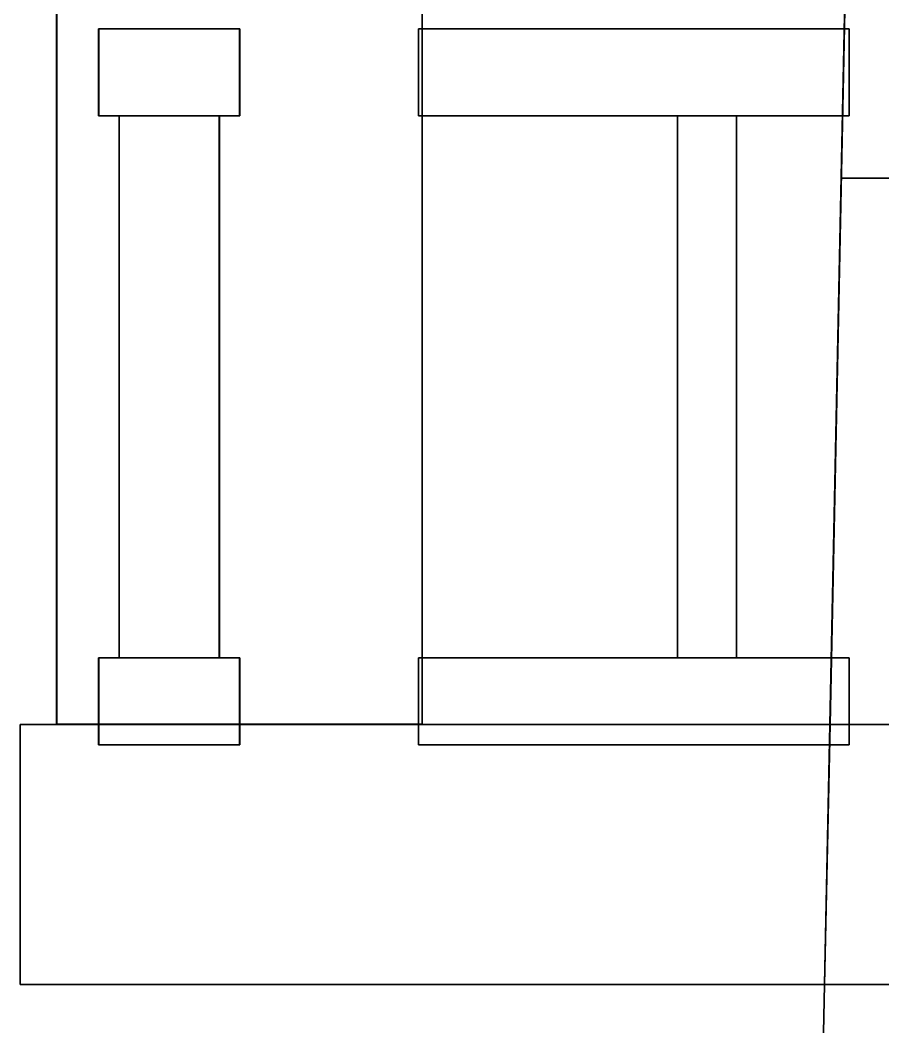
# Model space of a CAD drawing. Header units: metres. Extents: x -14.1 to 14.1, y -13.2 to 13.2.
# Drawn here: x -14.07 to -12.863, y -2.195 to -0.787 of the extents above; entities that cross this region are included whole.
import ezdxf

# ---------------------------------------------------------------- set-up
doc = ezdxf.new("R2010")
doc.units = ezdxf.units.M

msp = doc.modelspace()

# ---------------------------------------------------------------- linework, layer by layer
at = {"layer": 'balcrail', "color": 23}
for points in [[(-13.5078, -1.77199, 14.2724), (-13.5078, -0.73239, 14.2724), (-14.0194, -0.73239, 14.2725), (-14.0194, -1.77199, 14.2725)], [(-14.0194, -1.77199, 14.2725), (-14.0194, -0.73239, 14.2725), (-14.0194, -0.73239, 13.7609), (-14.0194, -1.77199, 13.7609)], [(-14.0194, -1.77199, 13.7609), (-14.0194, -0.73239, 13.7609), (-13.5078, -0.73239, 13.7608), (-13.5078, -1.77199, 13.7608)], [(-14.0193, -1.77199, 16.7053), (-14.0193, -0.73239, 16.7053), (-13.5077, -0.73239, 16.7053), (-13.5077, -1.77199, 16.7053)], [(-14.0193, -1.77199, 17.2169), (-14.0193, -0.73239, 17.2169), (-14.0193, -0.73239, 16.7053), (-14.0193, -1.77199, 16.7053)], [(-13.5077, -1.77199, 17.2169), (-13.5077, -0.73239, 17.2169), (-14.0193, -0.73239, 17.2169), (-14.0193, -1.77199, 17.2169)], [(-13.5078, -1.77199, 13.7608), (-13.5078, -0.73239, 13.7608), (-13.5078, -0.73239, 14.2724), (-13.5078, -1.77199, 14.2724)], [(-13.5077, -1.77199, 16.7053), (-13.5077, -0.73239, 16.7053), (-13.5077, -0.73239, 17.2169), (-13.5077, -1.77199, 17.2169)], [(-13.9605, -0.798985, 16.1026), (-13.9606, -0.798985, 16.7053), (-13.7634, -0.798985, 16.7053), (-13.7633, -0.798985, 16.1026)], [(-13.7634, -0.920722, 16.7053), (-13.7634, -0.798985, 16.7053), (-13.9606, -0.798985, 16.7053), (-13.9606, -0.920722, 16.7053)], [(-13.9605, -0.920722, 16.1026), (-13.9606, -0.920722, 16.7053), (-13.9606, -0.798985, 16.7053), (-13.9605, -0.798985, 16.1026)], [(-13.7633, -0.798985, 16.1026), (-13.7633, -0.798985, 15.6935), (-13.9605, -0.798985, 15.6934), (-13.9605, -0.798985, 16.1026)], [(-13.9605, -0.798985, 16.1026), (-13.9605, -0.798985, 15.6934), (-13.9605, -0.920722, 15.6934), (-13.9605, -0.920722, 16.1026)], [(-13.7633, -0.798985, 15.6935), (-13.7632, -0.798985, 15.2843), (-13.9605, -0.798985, 15.2843), (-13.9605, -0.798985, 15.6934)], [(-13.9605, -0.798985, 15.6934), (-13.9605, -0.798985, 15.2843), (-13.9605, -0.920722, 15.2843), (-13.9605, -0.920722, 15.6934)], [(-13.7632, -0.798985, 15.2843), (-13.7632, -0.798985, 14.8752), (-13.9604, -0.798985, 14.8752), (-13.9605, -0.798985, 15.2843)], [(-13.9605, -0.798985, 15.2843), (-13.9604, -0.798985, 14.8752), (-13.9604, -0.920722, 14.8752), (-13.9605, -0.920722, 15.2843)], [(-13.7632, -0.798985, 14.8752), (-13.7632, -0.798985, 14.2725), (-13.9604, -0.798985, 14.2725), (-13.9604, -0.798985, 14.8752)], [(-13.9604, -0.798985, 14.8752), (-13.9604, -0.798985, 14.2725), (-13.9604, -0.920722, 14.2725), (-13.9604, -0.920722, 14.8752)], [(-13.9604, -0.920722, 14.2725), (-13.9604, -0.798985, 14.2725), (-13.7632, -0.798985, 14.2725), (-13.7632, -0.920722, 14.2725)], [(-13.7633, -0.798985, 16.1026), (-13.7634, -0.798985, 16.7053), (-13.7634, -0.920722, 16.7053), (-13.7633, -0.920722, 16.1026)], [(-13.7633, -0.920722, 16.1026), (-13.7633, -0.920722, 15.6935), (-13.7633, -0.798985, 15.6935), (-13.7633, -0.798985, 16.1026)], [(-13.7633, -0.920722, 15.6935), (-13.7632, -0.920722, 15.2843), (-13.7632, -0.798985, 15.2843), (-13.7633, -0.798985, 15.6935)], [(-13.7632, -0.920722, 15.2843), (-13.7632, -0.920722, 14.8752), (-13.7632, -0.798985, 14.8752), (-13.7632, -0.798985, 15.2843)], [(-13.7632, -0.920722, 14.8752), (-13.7632, -0.920722, 14.2725), (-13.7632, -0.798985, 14.2725), (-13.7632, -0.798985, 14.8752)], [(-12.9103, -0.798985, 14.022), (-13.513, -0.798985, 14.022), (-13.513, -0.920722, 14.022), (-12.9103, -0.920722, 14.022)], [(-12.9103, -0.798985, 13.8247), (-13.513, -0.798985, 13.8248), (-13.513, -0.798985, 14.022), (-12.9103, -0.798985, 14.022)], [(-13.513, -0.920722, 14.022), (-13.513, -0.798985, 14.022), (-13.513, -0.798985, 13.8248), (-13.513, -0.920722, 13.8248)], [(-12.9103, -0.920722, 13.8247), (-13.513, -0.920722, 13.8248), (-13.513, -0.798985, 13.8248), (-12.9103, -0.798985, 13.8247)], [(-12.9102, -0.798985, 17.153), (-13.5129, -0.798985, 17.153), (-13.5129, -0.920722, 17.153), (-12.9102, -0.920722, 17.153)], [(-12.9102, -0.798985, 16.9558), (-13.5129, -0.798985, 16.9558), (-13.5129, -0.798985, 17.153), (-12.9102, -0.798985, 17.153)], [(-12.9102, -0.920722, 16.9558), (-13.5129, -0.920722, 16.9558), (-13.5129, -0.798985, 16.9558), (-12.9102, -0.798985, 16.9558)], [(-13.5129, -0.920722, 17.153), (-13.5129, -0.798985, 17.153), (-13.5129, -0.798985, 16.9558), (-13.5129, -0.920722, 16.9558)], [(-12.9103, -0.920722, 13.8247), (-12.9103, -0.798985, 13.8247), (-12.9103, -0.798985, 14.022), (-12.9103, -0.920722, 14.022)], [(-12.9102, -0.920722, 16.9558), (-12.9102, -0.798985, 16.9558), (-12.9102, -0.798985, 17.153), (-12.9102, -0.920722, 17.153)], [(-13.9606, -0.920722, 16.7053), (-13.9321, -0.920722, 16.3428), (-13.7917, -0.920722, 16.3428), (-13.7634, -0.920722, 16.7053)], [(-13.9605, -0.920722, 16.1026), (-13.9321, -0.920722, 16.2601), (-13.9321, -0.920722, 16.3428), (-13.9606, -0.920722, 16.7053)], [(-13.7633, -0.920722, 16.1026), (-13.7917, -0.920722, 16.2601), (-13.9321, -0.920722, 16.2601), (-13.9605, -0.920722, 16.1026)], [(-13.9605, -0.920722, 16.1026), (-13.9321, -0.920722, 15.9365), (-13.7917, -0.920722, 15.9365), (-13.7633, -0.920722, 16.1026)], [(-13.9605, -0.920722, 15.6934), (-13.9321, -0.920722, 15.8538), (-13.9321, -0.920722, 15.9365), (-13.9605, -0.920722, 16.1026)], [(-13.7633, -0.920722, 15.6935), (-13.7917, -0.920722, 15.8538), (-13.9321, -0.920722, 15.8538), (-13.9605, -0.920722, 15.6934)], [(-13.9605, -0.920722, 15.6934), (-13.9321, -0.920722, 15.5302), (-13.7917, -0.920722, 15.5302), (-13.7633, -0.920722, 15.6935)], [(-13.9605, -0.920722, 15.2843), (-13.9321, -0.920722, 15.4476), (-13.9321, -0.920722, 15.5302), (-13.9605, -0.920722, 15.6934)], [(-13.7632, -0.920722, 15.2843), (-13.7917, -0.920722, 15.4476), (-13.9321, -0.920722, 15.4476), (-13.9605, -0.920722, 15.2843)], [(-13.9605, -0.920722, 15.2843), (-13.932, -0.920722, 15.1239), (-13.7916, -0.920722, 15.124), (-13.7632, -0.920722, 15.2843)], [(-13.9604, -0.920722, 14.8752), (-13.932, -0.920722, 15.0413), (-13.932, -0.920722, 15.1239), (-13.9605, -0.920722, 15.2843)], [(-13.7632, -0.920722, 14.8752), (-13.7916, -0.920722, 15.0413), (-13.932, -0.920722, 15.0413), (-13.9604, -0.920722, 14.8752)], [(-13.9604, -0.920722, 14.8752), (-13.932, -0.920722, 14.7177), (-13.7916, -0.920722, 14.7177), (-13.7632, -0.920722, 14.8752)], [(-13.9604, -0.920722, 14.2725), (-13.932, -0.920722, 14.635), (-13.932, -0.920722, 14.7177), (-13.9604, -0.920722, 14.8752)], [(-13.7632, -0.920722, 14.2725), (-13.7916, -0.920722, 14.635), (-13.932, -0.920722, 14.635), (-13.9604, -0.920722, 14.2725)], [(-13.9321, -0.920722, 16.2601), (-13.9321, -1.67892, 16.2601), (-13.9321, -1.67892, 16.3428), (-13.9321, -0.920722, 16.3428)], [(-13.9321, -0.920722, 16.3428), (-13.9321, -1.67892, 16.3428), (-13.7917, -1.67892, 16.3428), (-13.7917, -0.920722, 16.3428)], [(-13.7917, -0.920722, 16.2601), (-13.7917, -1.67892, 16.2601), (-13.9321, -1.67892, 16.2601), (-13.9321, -0.920722, 16.2601)], [(-13.9321, -0.920722, 15.8538), (-13.9321, -1.67892, 15.8538), (-13.9321, -1.67892, 15.9365), (-13.9321, -0.920722, 15.9365)], [(-13.9321, -0.920722, 15.9365), (-13.9321, -1.67892, 15.9365), (-13.7917, -1.67892, 15.9365), (-13.7917, -0.920722, 15.9365)], [(-13.7917, -0.920722, 15.8538), (-13.7917, -1.67892, 15.8538), (-13.9321, -1.67892, 15.8538), (-13.9321, -0.920722, 15.8538)], [(-13.9321, -0.920722, 15.4476), (-13.9321, -1.67892, 15.4476), (-13.9321, -1.67892, 15.5302), (-13.9321, -0.920722, 15.5302)], [(-13.9321, -0.920722, 15.5302), (-13.9321, -1.67892, 15.5302), (-13.7917, -1.67892, 15.5302), (-13.7917, -0.920722, 15.5302)], [(-13.7917, -0.920722, 15.4476), (-13.7917, -1.67892, 15.4476), (-13.9321, -1.67892, 15.4476), (-13.9321, -0.920722, 15.4476)], [(-13.932, -0.920722, 15.0413), (-13.932, -1.67892, 15.0413), (-13.932, -1.67892, 15.1239), (-13.932, -0.920722, 15.1239)], [(-13.932, -0.920722, 15.1239), (-13.932, -1.67892, 15.1239), (-13.7916, -1.67892, 15.124), (-13.7916, -0.920722, 15.124)], [(-13.7916, -0.920722, 15.0413), (-13.7916, -1.67892, 15.0413), (-13.932, -1.67892, 15.0413), (-13.932, -0.920722, 15.0413)], [(-13.932, -0.920722, 14.635), (-13.932, -1.67892, 14.635), (-13.932, -1.67892, 14.7177), (-13.932, -0.920722, 14.7177)], [(-13.932, -0.920722, 14.7177), (-13.932, -1.67892, 14.7177), (-13.7916, -1.67892, 14.7177), (-13.7916, -0.920722, 14.7177)], [(-13.7916, -0.920722, 14.635), (-13.7916, -1.67892, 14.635), (-13.932, -1.67892, 14.635), (-13.932, -0.920722, 14.635)], [(-13.7634, -0.920722, 16.7053), (-13.7917, -0.920722, 16.3428), (-13.7917, -0.920722, 16.2601), (-13.7633, -0.920722, 16.1026)], [(-13.7917, -0.920722, 16.3428), (-13.7917, -1.67892, 16.3428), (-13.7917, -1.67892, 16.2601), (-13.7917, -0.920722, 16.2601)], [(-13.7633, -0.920722, 16.1026), (-13.7917, -0.920722, 15.9365), (-13.7917, -0.920722, 15.8538), (-13.7633, -0.920722, 15.6935)], [(-13.7917, -0.920722, 15.9365), (-13.7917, -1.67892, 15.9365), (-13.7917, -1.67892, 15.8538), (-13.7917, -0.920722, 15.8538)], [(-13.7633, -0.920722, 15.6935), (-13.7917, -0.920722, 15.5302), (-13.7917, -0.920722, 15.4476), (-13.7632, -0.920722, 15.2843)], [(-13.7917, -0.920722, 15.5302), (-13.7917, -1.67892, 15.5302), (-13.7917, -1.67892, 15.4476), (-13.7917, -0.920722, 15.4476)], [(-13.7632, -0.920722, 15.2843), (-13.7916, -0.920722, 15.124), (-13.7916, -0.920722, 15.0413), (-13.7632, -0.920722, 14.8752)], [(-13.7916, -0.920722, 15.124), (-13.7916, -1.67892, 15.124), (-13.7916, -1.67892, 15.0413), (-13.7916, -0.920722, 15.0413)], [(-13.7632, -0.920722, 14.8752), (-13.7916, -0.920722, 14.7177), (-13.7916, -0.920722, 14.635), (-13.7632, -0.920722, 14.2725)], [(-13.7916, -0.920722, 14.7177), (-13.7916, -1.67892, 14.7177), (-13.7916, -1.67892, 14.635), (-13.7916, -0.920722, 14.635)], [(-13.513, -0.920722, 13.8248), (-13.1505, -0.920722, 13.8532), (-13.1505, -0.920722, 13.9936), (-13.513, -0.920722, 14.022)], [(-13.513, -0.920722, 14.022), (-13.1505, -0.920722, 13.9936), (-13.0678, -0.920722, 13.9936), (-12.9103, -0.920722, 14.022)], [(-12.9103, -0.920722, 13.8247), (-13.0678, -0.920722, 13.8531), (-13.1505, -0.920722, 13.8532), (-13.513, -0.920722, 13.8248)], [(-13.5129, -0.920722, 17.153), (-13.1504, -0.920722, 17.1246), (-13.0677, -0.920722, 17.1246), (-12.9102, -0.920722, 17.153)], [(-12.9102, -0.920722, 16.9558), (-13.0677, -0.920722, 16.9842), (-13.1504, -0.920722, 16.9842), (-13.5129, -0.920722, 16.9558)], [(-13.5129, -0.920722, 16.9558), (-13.1504, -0.920722, 16.9842), (-13.1504, -0.920722, 17.1246), (-13.5129, -0.920722, 17.153)], [(-13.1505, -0.920722, 13.9936), (-13.1505, -1.67892, 13.9936), (-13.0678, -1.67892, 13.9936), (-13.0678, -0.920722, 13.9936)], [(-13.1505, -0.920722, 13.8532), (-13.1505, -1.67892, 13.8532), (-13.1505, -1.67892, 13.9936), (-13.1505, -0.920722, 13.9936)], [(-13.0678, -0.920722, 13.8531), (-13.0678, -1.67892, 13.8531), (-13.1505, -1.67892, 13.8532), (-13.1505, -0.920722, 13.8532)], [(-13.1504, -0.920722, 16.9842), (-13.1504, -1.67892, 16.9842), (-13.1504, -1.67892, 17.1246), (-13.1504, -0.920722, 17.1246)], [(-13.1504, -0.920722, 17.1246), (-13.1504, -1.67892, 17.1246), (-13.0677, -1.67892, 17.1246), (-13.0677, -0.920722, 17.1246)], [(-13.0677, -0.920722, 16.9842), (-13.0677, -1.67892, 16.9842), (-13.1504, -1.67892, 16.9842), (-13.1504, -0.920722, 16.9842)], [(-13.0678, -0.920722, 13.9936), (-13.0678, -1.67892, 13.9936), (-13.0678, -1.67892, 13.8531), (-13.0678, -0.920722, 13.8531)], [(-12.9103, -0.920722, 14.022), (-13.0678, -0.920722, 13.9936), (-13.0678, -0.920722, 13.8531), (-12.9103, -0.920722, 13.8247)], [(-13.0677, -0.920722, 17.1246), (-13.0677, -1.67892, 17.1246), (-13.0677, -1.67892, 16.9842), (-13.0677, -0.920722, 16.9842)], [(-12.9102, -0.920722, 17.153), (-13.0677, -0.920722, 17.1246), (-13.0677, -0.920722, 16.9842), (-12.9102, -0.920722, 16.9558)], [(-13.9606, -1.67892, 16.7053), (-13.9321, -1.67892, 16.3428), (-13.9321, -1.67892, 16.2601), (-13.9605, -1.67892, 16.1026)], [(-13.9605, -1.80061, 16.1026), (-13.9606, -1.80061, 16.7053), (-13.9606, -1.67892, 16.7053), (-13.9605, -1.67892, 16.1026)], [(-13.7634, -1.80061, 16.7053), (-13.7634, -1.67892, 16.7053), (-13.9606, -1.67892, 16.7053), (-13.9606, -1.80061, 16.7053)], [(-13.7634, -1.67892, 16.7053), (-13.7917, -1.67892, 16.3428), (-13.9321, -1.67892, 16.3428), (-13.9606, -1.67892, 16.7053)], [(-13.9605, -1.67892, 15.2843), (-13.932, -1.67892, 15.1239), (-13.932, -1.67892, 15.0413), (-13.9604, -1.67892, 14.8752)], [(-13.9605, -1.67892, 15.2843), (-13.9604, -1.67892, 14.8752), (-13.9604, -1.80061, 14.8752), (-13.9605, -1.80061, 15.2843)], [(-13.7632, -1.67892, 15.2843), (-13.7916, -1.67892, 15.124), (-13.932, -1.67892, 15.1239), (-13.9605, -1.67892, 15.2843)], [(-13.9605, -1.67892, 15.2843), (-13.9321, -1.67892, 15.4476), (-13.7917, -1.67892, 15.4476), (-13.7632, -1.67892, 15.2843)], [(-13.9605, -1.67892, 15.6934), (-13.9321, -1.67892, 15.5302), (-13.9321, -1.67892, 15.4476), (-13.9605, -1.67892, 15.2843)], [(-13.9605, -1.67892, 15.6934), (-13.9605, -1.67892, 15.2843), (-13.9605, -1.80061, 15.2843), (-13.9605, -1.80061, 15.6934)], [(-13.7633, -1.67892, 15.6935), (-13.7917, -1.67892, 15.5302), (-13.9321, -1.67892, 15.5302), (-13.9605, -1.67892, 15.6934)], [(-13.9605, -1.67892, 15.6934), (-13.9321, -1.67892, 15.8538), (-13.7917, -1.67892, 15.8538), (-13.7633, -1.67892, 15.6935)], [(-13.9605, -1.67892, 16.1026), (-13.9321, -1.67892, 15.9365), (-13.9321, -1.67892, 15.8538), (-13.9605, -1.67892, 15.6934)], [(-13.9605, -1.67892, 16.1026), (-13.9605, -1.67892, 15.6934), (-13.9605, -1.80061, 15.6934), (-13.9605, -1.80061, 16.1026)], [(-13.7633, -1.67892, 16.1026), (-13.7917, -1.67892, 15.9365), (-13.9321, -1.67892, 15.9365), (-13.9605, -1.67892, 16.1026)], [(-13.9605, -1.67892, 16.1026), (-13.9321, -1.67892, 16.2601), (-13.7917, -1.67892, 16.2601), (-13.7633, -1.67892, 16.1026)], [(-13.9604, -1.80061, 14.2725), (-13.9604, -1.67892, 14.2725), (-13.7632, -1.67892, 14.2725), (-13.7632, -1.80061, 14.2725)], [(-13.9604, -1.67892, 14.2725), (-13.932, -1.67892, 14.635), (-13.7916, -1.67892, 14.635), (-13.7632, -1.67892, 14.2725)], [(-13.9604, -1.67892, 14.8752), (-13.932, -1.67892, 14.7177), (-13.932, -1.67892, 14.635), (-13.9604, -1.67892, 14.2725)], [(-13.9604, -1.67892, 14.8752), (-13.9604, -1.67892, 14.2725), (-13.9604, -1.80061, 14.2725), (-13.9604, -1.80061, 14.8752)], [(-13.7632, -1.67892, 14.8752), (-13.7916, -1.67892, 14.7177), (-13.932, -1.67892, 14.7177), (-13.9604, -1.67892, 14.8752)], [(-13.9604, -1.67892, 14.8752), (-13.932, -1.67892, 15.0413), (-13.7916, -1.67892, 15.0413), (-13.7632, -1.67892, 14.8752)], [(-13.7632, -1.67892, 15.2843), (-13.7917, -1.67892, 15.4476), (-13.7917, -1.67892, 15.5302), (-13.7633, -1.67892, 15.6935)], [(-13.7633, -1.67892, 15.6935), (-13.7917, -1.67892, 15.8538), (-13.7917, -1.67892, 15.9365), (-13.7633, -1.67892, 16.1026)], [(-13.7633, -1.67892, 16.1026), (-13.7917, -1.67892, 16.2601), (-13.7917, -1.67892, 16.3428), (-13.7634, -1.67892, 16.7053)], [(-13.7632, -1.67892, 14.2725), (-13.7916, -1.67892, 14.635), (-13.7916, -1.67892, 14.7177), (-13.7632, -1.67892, 14.8752)], [(-13.7632, -1.67892, 14.8752), (-13.7916, -1.67892, 15.0413), (-13.7916, -1.67892, 15.124), (-13.7632, -1.67892, 15.2843)], [(-13.7633, -1.67892, 16.1026), (-13.7634, -1.67892, 16.7053), (-13.7634, -1.80061, 16.7053), (-13.7633, -1.80061, 16.1026)], [(-13.7633, -1.80061, 15.6935), (-13.7632, -1.80061, 15.2843), (-13.7632, -1.67892, 15.2843), (-13.7633, -1.67892, 15.6935)], [(-13.7633, -1.80061, 16.1026), (-13.7633, -1.80061, 15.6935), (-13.7633, -1.67892, 15.6935), (-13.7633, -1.67892, 16.1026)], [(-13.7632, -1.80061, 14.8752), (-13.7632, -1.80061, 14.2725), (-13.7632, -1.67892, 14.2725), (-13.7632, -1.67892, 14.8752)], [(-13.7632, -1.80061, 15.2843), (-13.7632, -1.80061, 14.8752), (-13.7632, -1.67892, 14.8752), (-13.7632, -1.67892, 15.2843)], [(-13.513, -1.80061, 14.022), (-13.513, -1.67892, 14.022), (-13.513, -1.67892, 13.8248), (-13.513, -1.80061, 13.8248)], [(-13.513, -1.67892, 14.022), (-13.1505, -1.67892, 13.9936), (-13.1505, -1.67892, 13.8532), (-13.513, -1.67892, 13.8248)], [(-12.9103, -1.67892, 14.022), (-13.0678, -1.67892, 13.9936), (-13.1505, -1.67892, 13.9936), (-13.513, -1.67892, 14.022)], [(-12.9103, -1.67892, 14.022), (-13.513, -1.67892, 14.022), (-13.513, -1.80061, 14.022), (-12.9103, -1.80061, 14.022)], [(-13.513, -1.67892, 13.8248), (-13.1505, -1.67892, 13.8532), (-13.0678, -1.67892, 13.8531), (-12.9103, -1.67892, 13.8247)], [(-12.9103, -1.80061, 13.8247), (-13.513, -1.80061, 13.8248), (-13.513, -1.67892, 13.8248), (-12.9103, -1.67892, 13.8247)], [(-12.9102, -1.67892, 17.153), (-13.0677, -1.67892, 17.1246), (-13.1504, -1.67892, 17.1246), (-13.5129, -1.67892, 17.153)], [(-12.9102, -1.67892, 17.153), (-13.5129, -1.67892, 17.153), (-13.5129, -1.80061, 17.153), (-12.9102, -1.80061, 17.153)], [(-13.5129, -1.80061, 17.153), (-13.5129, -1.67892, 17.153), (-13.5129, -1.67892, 16.9558), (-13.5129, -1.80061, 16.9558)], [(-13.5129, -1.67892, 17.153), (-13.1504, -1.67892, 17.1246), (-13.1504, -1.67892, 16.9842), (-13.5129, -1.67892, 16.9558)], [(-13.5129, -1.67892, 16.9558), (-13.1504, -1.67892, 16.9842), (-13.0677, -1.67892, 16.9842), (-12.9102, -1.67892, 16.9558)], [(-12.9102, -1.80061, 16.9558), (-13.5129, -1.80061, 16.9558), (-13.5129, -1.67892, 16.9558), (-12.9102, -1.67892, 16.9558)], [(-12.9103, -1.67892, 13.8247), (-13.0678, -1.67892, 13.8531), (-13.0678, -1.67892, 13.9936), (-12.9103, -1.67892, 14.022)], [(-12.9102, -1.67892, 16.9558), (-13.0677, -1.67892, 16.9842), (-13.0677, -1.67892, 17.1246), (-12.9102, -1.67892, 17.153)], [(-12.9103, -1.67892, 14.022), (-12.9103, -1.80061, 14.022), (-12.9103, -1.80061, 13.8247), (-12.9103, -1.67892, 13.8247)], [(-12.9102, -1.67892, 17.153), (-12.9102, -1.80061, 17.153), (-12.9102, -1.80061, 16.9558), (-12.9102, -1.67892, 16.9558)], [(-14.0194, -1.77199, 14.2725), (-14.0194, -1.77199, 13.7609), (-13.5078, -1.77199, 13.7608), (-13.5078, -1.77199, 14.2724)], [(-13.5077, -1.77199, 16.7053), (-13.5077, -1.77199, 17.2169), (-14.0193, -1.77199, 17.2169), (-14.0193, -1.77199, 16.7053)], [(-13.7633, -1.80061, 16.1026), (-13.7634, -1.80061, 16.7053), (-13.9606, -1.80061, 16.7053), (-13.9605, -1.80061, 16.1026)], [(-13.9605, -1.80061, 15.2843), (-13.9604, -1.80061, 14.8752), (-13.7632, -1.80061, 14.8752), (-13.7632, -1.80061, 15.2843)], [(-13.9605, -1.80061, 15.6934), (-13.9605, -1.80061, 15.2843), (-13.7632, -1.80061, 15.2843), (-13.7633, -1.80061, 15.6935)], [(-13.9605, -1.80061, 16.1026), (-13.9605, -1.80061, 15.6934), (-13.7633, -1.80061, 15.6935), (-13.7633, -1.80061, 16.1026)], [(-13.9604, -1.80061, 14.8752), (-13.9604, -1.80061, 14.2725), (-13.7632, -1.80061, 14.2725), (-13.7632, -1.80061, 14.8752)], [(-12.9103, -1.80061, 14.022), (-13.513, -1.80061, 14.022), (-13.513, -1.80061, 13.8248), (-12.9103, -1.80061, 13.8247)], [(-12.9102, -1.80061, 17.153), (-13.5129, -1.80061, 17.153), (-13.5129, -1.80061, 16.9558), (-12.9102, -1.80061, 16.9558)]]:
    msp.add_3dface(points, dxfattribs=at)
at = {"layer": 'mainroof', "color": 5}
for points in [[(-7.9901, 0.170937, 5.42433), (-7.9901, 0.170937, -2.08221), (-12.9287, -2.49911, -2.08221), (-12.9287, -2.49911, 5.42433)], [(-7.9901, 0.170937, -2.08221), (-7.9901, 0.170937, -9.58876), (-12.9287, -2.49911, -9.58876), (-12.9287, -2.49911, -2.08221)], [(-7.9901, 0.144013, -9.58876), (-12.9175, -2.5199, -9.58876), (-12.9287, -2.49911, -9.58876), (-7.9901, 0.170937, -9.58876)], [(-12.9287, -2.49911, 5.42433), (-12.9287, -2.49911, 12.9309), (-7.9901, 0.170937, 12.9309), (-7.9901, 0.170937, 5.42433)], [(-7.9901, 0.170937, 12.9309), (-12.9287, -2.49911, 12.9309), (-12.9175, -2.5199, 12.9309), (-7.9901, 0.144013, 12.9309)], [(-7.9901, 0.144013, -9.58429), (-12.9135, -2.5178, -9.58429), (-12.9175, -2.5199, -9.58876), (-7.9901, 0.144013, -9.58876)], [(-7.9901, 0.144013, 12.9309), (-12.9175, -2.5199, 12.9309), (-12.9135, -2.5178, 12.9264), (-7.9901, 0.144013, 12.9264)]]:
    msp.add_3dface(points, dxfattribs=at)
at = {"layer": 'rooftrim', "color": 9}
for points in [[(-7.9901, 0.144013, 12.9264), (-12.9135, -2.5178, 12.9264), (-12.8939, -2.55403, 12.9264), (-7.9901, 0.097188, 12.9264)], [(-7.9901, 0.097188, -9.58429), (-12.8939, -2.55403, -9.58429), (-12.9135, -2.5178, -9.58429), (-7.9901, 0.144013, -9.58429)], [(-7.9901, 0.097188, 12.9264), (-12.8939, -2.55403, 12.9264), (-12.89, -2.55193, 12.9219), (-7.9901, 0.097188, 12.9219)], [(-7.9901, 0.097188, -9.57982), (-12.89, -2.55193, -9.57982), (-12.8939, -2.55403, -9.58429), (-7.9901, 0.097188, -9.58429)], [(-7.9901, 0.097188, 12.9219), (-12.89, -2.55193, 12.9219), (-12.8538, -2.61883, 12.9219), (-7.9901, 0.010692, 12.9219)], [(-7.9901, 0.010692, -9.57982), (-12.8538, -2.61883, -9.57982), (-12.89, -2.55193, -9.57982), (-7.9901, 0.097188, -9.57982)]]:
    msp.add_3dface(points, dxfattribs=at)
at = {"layer": 'tower', "color": 20}
for points in [[(-6.44476, 1.36179, 12.2759), (-6.37991, -1.77253, 12.211), (-12.9372, -1.77253, 12.2112), (-12.8724, 1.36179, 12.2761)], [(-12.8723, 1.36179, 13.7267), (-12.8724, 1.36179, 12.2761), (-12.9372, -1.77253, 12.2112), (-12.9372, -1.77253, 13.7267)], [(-12.8723, 1.36179, 13.7267), (-12.9372, -1.77253, 13.7267), (-12.9213, -1.00829, 14.3692), (-12.8915, 0.432749, 14.3692)], [(-12.9371, -1.77253, 17.2531), (-12.937, -1.77253, 18.7685), (-12.8722, 1.36179, 18.7037), (-12.8722, 1.36179, 17.2531)], [(-12.8915, 0.432749, 16.6105), (-12.9213, -1.00829, 16.6105), (-12.9371, -1.77253, 17.2531), (-12.8722, 1.36179, 17.2531)], [(-11.4217, 1.36179, 18.7036), (-12.8722, 1.36179, 18.7037), (-12.937, -1.77253, 18.7685), (-11.4217, -1.77253, 18.7684)], [(-12.8915, 0.432749, 15.716), (-12.8915, 0.432749, 15.2637), (-12.9213, -1.00829, 15.2637), (-12.9213, -1.00829, 15.716)], [(-12.9371, -1.77253, 17.2531), (-12.9213, -1.00829, 15.716), (-12.9213, -1.00829, 15.2637), (-12.9372, -1.77253, 13.7267)], [(-12.9213, -1.00829, 15.2637), (-12.9213, -1.00829, 14.3692), (-12.9372, -1.77253, 13.7267)], [(-12.9371, -1.77253, 17.2531), (-12.9213, -1.00829, 16.6105), (-12.9213, -1.00829, 15.716)], [(-12.9213, -1.00829, 15.2637), (-12.7328, -1.00829, 15.2637), (-12.7328, -1.00829, 14.3692), (-12.9213, -1.00829, 14.3692)], [(-12.9213, -1.00829, 16.6105), (-12.7327, -1.00829, 16.6105), (-12.7327, -1.00829, 15.716), (-12.9213, -1.00829, 15.716)], [(-12.9372, -1.77253, 13.7267), (-14.0705, -1.77253, 13.7267), (-14.0704, -1.77253, 17.2531), (-12.9371, -1.77253, 17.2531)], [(-14.0704, -1.77253, 17.2531), (-14.0705, -1.77253, 13.7267), (-14.0705, -2.13631, 13.7267), (-14.0704, -2.13631, 17.2531)], [(-12.9447, -2.13631, 13.7267), (-14.0705, -2.13631, 13.7267), (-14.0705, -1.77253, 13.7267), (-12.9372, -1.77253, 13.7267)], [(-12.9371, -1.77253, 17.2531), (-14.0704, -1.77253, 17.2531), (-14.0704, -2.13631, 17.2531), (-12.9446, -2.13631, 17.2531)], [(-12.9372, -1.77253, 13.7267), (-12.9372, -1.77253, 12.2112), (-12.9447, -2.13631, 12.2037), (-12.9447, -2.13631, 13.7267)], [(-6.37991, -1.77253, 12.211), (-6.37238, -2.13631, 12.2035), (-12.9447, -2.13631, 12.2037), (-12.9372, -1.77253, 12.2112)], [(-11.4217, -1.77253, 18.7684), (-12.937, -1.77253, 18.7685), (-12.9446, -2.13631, 18.776), (-11.4217, -2.13631, 18.776)], [(-12.9446, -2.13631, 17.2531), (-12.9446, -2.13631, 18.776), (-12.937, -1.77253, 18.7685), (-12.9371, -1.77253, 17.2531)], [(-12.9446, -2.13631, 17.2531), (-14.0704, -2.13631, 17.2531), (-14.0705, -2.13631, 13.7267), (-12.9447, -2.13631, 13.7267)], [(-13.1739, -13.2146, 19.0052), (-6.14309, -13.2146, 19.0052), (-7.89528, -2.13631, 18.776), (-11.4217, -2.13631, 18.776)], [(-6.37238, -2.13631, 12.2035), (-6.14318, -13.2146, 11.9743), (-13.1739, -13.2146, 11.9745), (-12.9447, -2.13631, 12.2037)], [(-12.9447, -2.13631, 13.7267), (-12.9447, -2.13631, 12.2037), (-13.1739, -13.2146, 11.9745)], [(-13.1739, -13.2146, 11.9745), (-13.1739, -13.2146, 19.0052), (-12.9446, -2.13631, 17.2531), (-12.9447, -2.13631, 13.7267)], [(-13.1739, -13.2146, 19.0052), (-12.9446, -2.13631, 18.776), (-12.9446, -2.13631, 17.2531)], [(-11.4217, -2.13631, 18.776), (-12.9446, -2.13631, 18.776), (-13.1739, -13.2146, 19.0052)]]:
    msp.add_3dface(points, dxfattribs=at)
at = {"layer": 'tower2', "color": 3}
for points in [[(-12.9213, -1.00829, 15.716), (-12.7327, -1.00829, 15.716), (-12.7029, 0.432749, 15.716), (-12.8915, 0.432749, 15.716)], [(-12.8915, 0.432749, 15.2637), (-12.7029, 0.432749, 15.2637), (-12.7328, -1.00829, 15.2637), (-12.9213, -1.00829, 15.2637)], [(-12.9213, -1.00829, 14.3692), (-12.7328, -1.00829, 14.3692), (-12.703, 0.432749, 14.3692), (-12.8915, 0.432749, 14.3692)], [(-12.8915, 0.432749, 16.6105), (-12.7029, 0.432749, 16.6105), (-12.7327, -1.00829, 16.6105), (-12.9213, -1.00829, 16.6105)]]:
    msp.add_3dface(points, dxfattribs=at)

doc.saveas('drawing.dxf')
